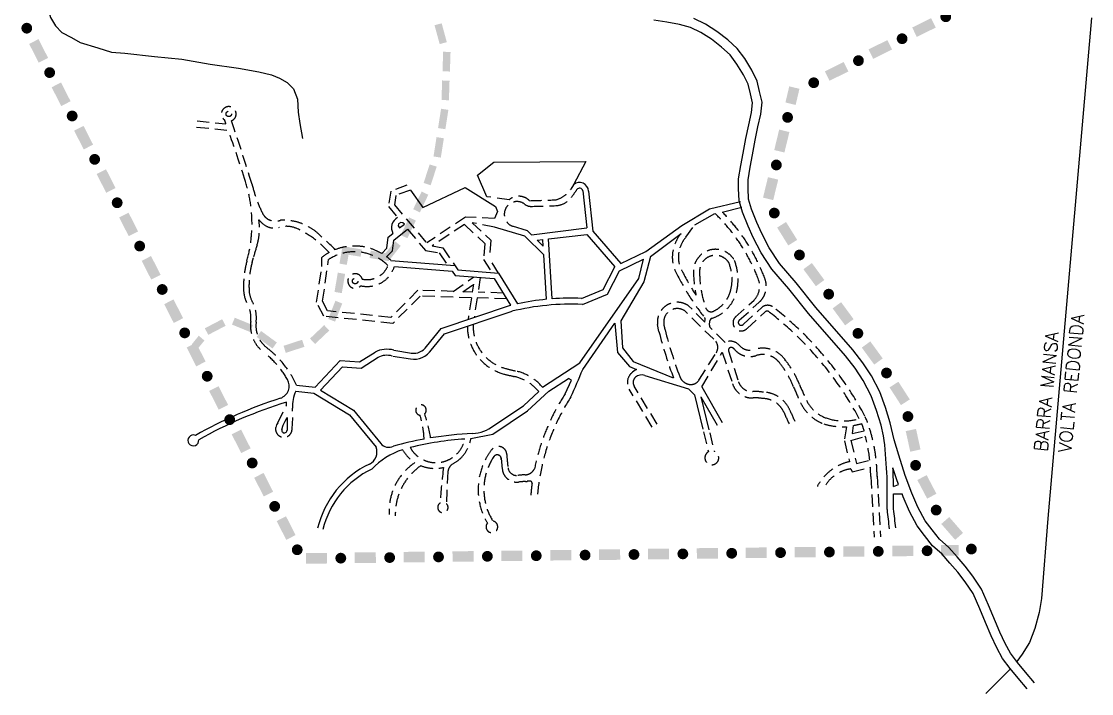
# Model space of a CAD drawing. Extents: x 578289 to 593263, y 7501070 to 7511782.
# Drawn here: x 588311 to 592034, y 7501070 to 7503408 of the extents above; entities that cross this region are included whole.
import ezdxf

# ---------------------------------------------------------------- set-up
doc = ezdxf.new("R2010")
doc.units = 0
doc.header["$LTSCALE"] = 170
doc.header["$MEASUREMENT"] = 0
doc.linetypes.add('HIDDEN', pattern=[0.375, 0.25, -0.125])
for name, color, linetype in [('ESTACAO', 5, 'CONTINUOUS'), ('LIMITE', 5, 'CONTINUOUS'), ('LIMITE-BACIA', 3, 'CONTINUOUS'), ('LIMITE-PROJETO', 1, 'CONTINUOUS'), ('PROJECAO', 7, 'HIDDEN'), ('RIO', 4, 'CONTINUOUS'), ('RODOVIA', 1, 'CONTINUOUS'), ('RUA', 7, 'CONTINUOUS'), ('TEXTO', 5, 'CONTINUOUS')]:
    doc.layers.add(name, color=color, linetype=linetype)
doc.styles.get("Standard").update_dxf_attribs({"font": 'ROMANSBR.SHX'})

# ---------------------------------------------------------------- blocks, each defined once
blk = doc.blocks.new('R')
at = {"layer": 'LIMITE-PROJETO', "const_width": 18.7}
blk.add_lwpolyline([(-75.2, 0.3, 1), (-93.9, 0.4, 1)], format="xyb", close=True, dxfattribs=at)
at = {"layer": 'LIMITE-PROJETO'}
blk.add_solid([(36.9, 17.7), (36.6, -18.8), (-36.4, 18.3), (-36.6, -18.3)], dxfattribs=at)
blk = doc.blocks.new('1')
at = {"layer": 'LIMITE'}
blk.add_lwpolyline([(592033.8, 7503420.8), (591881.4, 7501678.8), (591859.1, 7501400.2), (591851.7, 7501351.9), (591836.8, 7501296.2), (591818.2, 7501247.9), (591792.2, 7501207.1), (591773.5, 7501181.3)], dxfattribs=at)
blk = doc.blocks.new('C')
at = {"layer": 'LIMITE-BACIA'}
blk.add_solid([(-33.9, -12.9), (-34, 12.9), (34.2, -12.6), (34, 13.2)], dxfattribs=at)

msp = doc.modelspace()

# ---------------------------------------------------------------- linework, layer by layer
at = {"layer": 'LIMITE'}
msp.add_lwpolyline([(591751.8, 7501155.5), (591665.9, 7501069.6)], dxfattribs=at)
at = {"layer": 'LIMITE-BACIA'}
for points in [[(589427.8, 7502626.4), (589453.2, 7502622.1), (589417.3, 7502565.3), (589442.7, 7502560.9)], [(588927.6, 7502314.4), (588947.4, 7502297.8), (588903, 7502284.1), (588922.7, 7502267.6)]]:
    msp.add_solid(points, dxfattribs=at)
at = {"layer": 'LIMITE-PROJETO', "const_width": 18.7}
for points in [[(588320, 7503384.1, 1), (588338.7, 7503384.4, 1)], [(591064.9, 7503185.3, 1), (591069.3, 7503203.5, 1)], [(591606.3, 7501572.4, 1), (591625, 7501572.5, 1)]]:
    msp.add_lwpolyline(points, format="xyb", close=True, dxfattribs=at)
at = {"layer": 'LIMITE-PROJETO'}
for points in [[(591004.2, 7503117.2), (590968.7, 7503125.8), (591017.5, 7503173.4), (590982, 7503182)], [(591510.4, 7501549.6), (591510.2, 7501586.1), (591571.7, 7501549.9), (591571.5, 7501586.5)]]:
    msp.add_solid(points, dxfattribs=at)
at = {"layer": 'PROJECAO'}
for p, q in [((588919.9, 7503040.3), (589030.2, 7503029.5)), ((588921.6, 7503061.6), (589022.3, 7503051.7)), ((589596, 7502817.6), (589587.2, 7502764.4)), ((589651.9, 7502837.9), (589596, 7502817.6)), ((589664.1, 7502820.9), (589613.8, 7502802.8)), ((589613.8, 7502802.8), (589608.4, 7502770.2)), ((590007.4, 7502787.4), (589929.4, 7502798.1)), ((589587.2, 7502764.4), (589619.6, 7502726)), ((589608.4, 7502770.2), (589720.6, 7502637.4)), ((589967.5, 7502746.7), (589956, 7502721.9)), ((589855.8, 7502727.2), (589720.6, 7502637.4)), ((589851.6, 7502701.4), (589739.8, 7502627.2)), ((589851.6, 7502701.4), (589923.2, 7502635.1)), ((589956, 7502721.9), (589855.8, 7502727.2)), ((589878.7, 7502707.6), (589944.2, 7502646.8)), ((589956, 7502692.6), (589878.7, 7502707.6)), ((590621.8, 7502656.9), (590653.1, 7502699.8)), ((589653.8, 7502685.4), (589716.6, 7502611.1)), ((589739.8, 7502627.2), (589776.3, 7502620.4)), ((589923.2, 7502635.1), (589918.7, 7502579.2)), ((589944.2, 7502646.8), (589939.2, 7502584.2)), ((589716.6, 7502611.1), (589764.5, 7502602.3)), ((589764.5, 7502602.3), (589792.9, 7502560.7)), ((589776.3, 7502620.4), (589828.6, 7502543.8)), ((589337.8, 7502431.2), (589355.8, 7502555.6)), ((589358.5, 7502434.5), (589379.5, 7502579.6)), ((589918.7, 7502579.2), (589946.9, 7502533.8)), ((589970.7, 7502531.8), (589939.2, 7502584.2)), ((589813.1, 7502468.7), (589885.1, 7502519)), ((589907.1, 7502517.1), (589899.3, 7502465.9)), ((589846.5, 7502467.6), (589883.2, 7502493.3)), ((589883.2, 7502493.3), (589879.1, 7502466.5)), ((589690.3, 7502472.7), (589595.8, 7502378.3)), ((589698.3, 7502452.4), (589603.2, 7502357.5)), ((589813.1, 7502468.7), (589690.3, 7502472.7)), ((589876.1, 7502446.6), (589698.3, 7502452.4)), ((589879.1, 7502466.5), (589846.5, 7502467.6)), ((589876.1, 7502446.6), (589864.4, 7502370.8)), ((589896.2, 7502446), (589885.7, 7502377.9)), ((589998.9, 7502442.6), (589896.2, 7502446)), ((589986.4, 7502463), (589899.3, 7502465.9)), ((590793.9, 7502378.6), (590859.5, 7502438.7)), ((589362.4, 7502382), (589337.8, 7502431.2)), ((589375.3, 7502400.8), (589358.5, 7502434.5)), ((589595.8, 7502378.3), (589375.3, 7502400.8)), ((590719.2, 7502302.3), (590617.6, 7502401.7)), ((590688.6, 7502361.3), (590631.4, 7502418.9)), ((590808.2, 7502368.4), (590877.6, 7502431.2)), ((590823.1, 7502355.1), (590887.4, 7502413.7)), ((589603.2, 7502357.5), (589362.4, 7502382)), ((590688.6, 7502361.3), (590689.3, 7502370.9)), ((590704.1, 7502350.9), (590705.8, 7502366.3)), ((590835, 7502339.5), (590898.3, 7502397.2)), ((590528.5, 7502329.7), (590523.6, 7502353.2)), ((590758.5, 7502290.9), (590707, 7502342.8)), ((590667.8, 7502159.3), (590727.9, 7502255.4)), ((590677.8, 7502137.2), (590748.7, 7502256.8)), ((590748.7, 7502256.8), (590784.7, 7502147.3)), ((590770.3, 7502261.6), (590805.6, 7502154.2)), ((590522.2, 7502007), (590442.4, 7502139.1)), ((590505, 7501996.7), (590425.3, 7502128.8)), ((589202.5, 7502011.9), (589232.4, 7502071.7)), ((591181.2, 7501998), (591173.6, 7501948.6)), ((591204.9, 7502002.4), (591200.7, 7501974.9)), ((590683.9, 7501979.6), (590700.7, 7501910.6)), ((590705.4, 7501976.1), (590720.8, 7501912.3)), ((591195.8, 7501950.4), (591246.6, 7501964.8)), ((591200.7, 7501974.9), (591242.7, 7501984)), ((591173.6, 7501948.6), (591191.8, 7501876.5)), ((591195.8, 7501950.4), (591216.3, 7501869.6)), ((591216.3, 7501869.6), (591262.4, 7501881.6)), ((591196.5, 7501851.5), (591200.9, 7501840.6)), ((591200.9, 7501840.6), (591264.4, 7501857.1)), ((591222.2, 7501846.1), (591222.2, 7501845.9)), ((591265.4, 7501825.3), (591277.4, 7501613.5)), ((591287.3, 7501826.5), (591299.3, 7501614.7))]:
    msp.add_line(p, q, dxfattribs=at)
for centre, radius in [((589032, 7503085.9), 9.44), ((589471.8, 7502504.6), 9.7)]:
    msp.add_circle(centre, radius, dxfattribs=at)
for centre, radius, start, end in [((589032, 7503085.9), 25.6, 290.7269, 235.8236), ((583700.9, 7501140.3), 5654.2, 19.7578, 19.8987), ((583603.4, 7501166.5), 5758.5, 16.90405, 19.21817), ((583700.9, 7501140.3), 5654.2, 17.6042, 19.5186), ((588630.8, 7502704.6), 482.1, 344.4432, 17.6042), ((589587.4, 7502955.7), 488, 193.6016, 206.1426), ((590146.4, 7502876), 91.7, 284.2197, 325.4445), ((590566.4, 7502581.9), 403.1, 143.2951, 147.2789), ((590034.9, 7502736.8), 44.3, 51.6003, 248.9833), ((590041.1, 7502746.8), 52.8, 45.2383, 129.6256), ((590082.8, 7502797.2), 32.8, 231.6003, 271.5526), ((589776.9, 7514081.5), 11301.3, 271.5277, 271.98802), ((590167.2, 7502838.5), 71.4, 271.988, 327.2789), ((589194, 7502762.6), 49.7, 206.1426, 290.8015), ((589776.9, 7514081.5), 11321.3, 271.55257, 271.98802), ((590284, 7502286.1), 631.9, 20.2911, 45.9081), ((590276.5, 7502279.3), 663.3, 20.6366, 44.553), ((588933.5, 7502687.7), 205.5, 343.5997, 8.4388), ((589247.4, 7502810.9), 144.5, 220.0562, 226.3788), ((589190.8, 7502751.5), 62.5, 226.3788, 286.2961), ((589221.7, 7502534.7), 181.7, 48.255, 93.1887), ((589233, 7502607.1), 87.9, 64.6818, 106.2961), ((589123.7, 7502376.1), 343.5, 41.5128, 64.6818), ((588373.6, 7501584.3), 1455.4, 45.0195, 48.255), ((590710, 7502584.5), 135.1, 140.6347, 169.5267), ((589718.7, 7502431.8), 620.4, 161.3961, 166.1959), ((589469.6, 7502442), 184.5, 59.1099, 111.3512), ((590710, 7502584.5), 114.1, 140.6347, 169.5267), ((588630.8, 7502704.6), 501.1, 344.4432, 346.261), ((589469.6, 7502442), 184.5, 118.7294, 128.1639), ((588809.3, 7502567.9), 546.6, 358.7103, 2.0051), ((589469.6, 7502442), 164.5, 44.9716, 123.2221), ((590693.3, 7502587.6), 118.2, 169.5267, 211.3618), ((590693.3, 7502587.6), 97.2, 169.5267, 211.3618), ((590725.2, 7502538.8), 76.2, 32.7817, 182.9535), ((590725.2, 7502538.8), 55.2, 32.7817, 182.9535), ((589409.2, 7502487.9), 325.8, 164.4432, 183.0647), ((589409.2, 7502487.9), 306.8, 164.4432, 183.0647), ((589514, 7502584.2), 98.4, 256.7842, 343.114), ((589513.5, 7502588), 78.4, 257.3749, 337.7003), ((590625.2, 7502509.9), 157.8, 347.5506, 21.8713), ((590625.2, 7502509.9), 178.8, 347.5506, 21.8713), ((589471.8, 7502504.6), 25.5, 15.7975, 320.6234), ((591357.1, 7502910.6), 855.9, 206.6894, 218.4888), ((591357.1, 7502910.6), 834.9, 206.6894, 213.0648), ((591043.5, 7502536.3), 394.5, 180.0497, 191.8824), ((591043.5, 7502536.3), 373.5, 180.0497, 199.6948), ((590827, 7502486.6), 75, 312.3546, 20.6366), ((590671.1, 7502499.8), 110.7, 295.0925, 347.5506), ((590809.8, 7502487), 69.3, 315.7803, 15.2995), ((589190.5, 7502476.2), 106.9, 183.0647, 208.8462), ((589190.5, 7502476.2), 87.9, 183.0647, 208.8462), ((590671.1, 7502499.8), 131.7, 288.3635, 347.5506), ((589010.1, 7502376.8), 99.1, 352.5939, 28.8462), ((589010.1, 7502376.8), 118.1, 352.5939, 28.8462), ((590592.4, 7502361.6), 69.3, 55.7902, 186.9758), ((590592.4, 7502361.6), 47.3, 57.9321, 186.9758), ((590709.9, 7502416.9), 19.2, 199.6948, 295.0925), ((590907.2, 7502387.3), 33, 59.7524, 126.9083), ((590905.1, 7502389.8), 10, 52.3293, 132.3546), ((590198.1, 7501477.6), 1186.1, 27.9913, 52.2789), ((589222.8, 7502349.2), 115.3, 172.5939, 232.5476), ((589222.8, 7502349.2), 96.3, 172.5939, 232.5476), ((590679.4, 7502371.7), 10, 355.708, 38.4888), ((590715.8, 7502365.3), 10, 108.3635, 173.7925), ((590814.7, 7502359.4), 28.4, 126.9618, 315.3838), ((590814.7, 7502360.7), 10.1, 130.365, 325.8956), ((590202.1, 7501479.4), 1160.2, 28.0993, 52.3293), ((590033.9, 7502347.1), 171.8, 179.7567, 254.994), ((590033.9, 7502347.1), 151.8, 177.1866, 254.994), ((591995.3, 7502701.9), 1513.3, 194.2397, 200.7965), ((590668.1, 7502370.8), 123.6, 186.9758, 196.817), ((591995.3, 7502701.9), 1491.3, 194.2397, 200.7965), ((590714.1, 7502349.8), 10, 173.7925, 224.7892), ((590698, 7502274.1), 35.3, 327.9775, 53.1146), ((590777.1, 7502254.4), 41, 39.5198, 117.0949), ((588954.6, 7501999.1), 325.6, 30.1412, 52.5476), ((588954.6, 7501999.1), 344.6, 24.5644, 52.5476), ((590780.1, 7502263.7), 10, 60.5592, 204.2134), ((590774.2, 7502253.2), 22.1, 35.8389, 60.5592), ((590845, 7502311.8), 69.9, 220.8056, 288.2915), ((590845, 7502311.8), 47.9, 220.8056, 288.2915), ((590889.9, 7502176.1), 95, 35.5641, 108.2915), ((590889.9, 7502176.1), 73, 35.5641, 108.2915), ((590688.3, 7502011.1), 333.3, 22.1536, 38.3022), ((590688.3, 7502011.1), 355.3, 22.1536, 38.3022), ((590187.7, 7502920.9), 765.8, 254.994, 257.7694), ((590187.7, 7502920.9), 745.8, 254.994, 257.7694), ((589993.5, 7502025.1), 170.7, 40.1435, 77.7694), ((590463.6, 7502151.9), 44.7, 133.2394, 211.1197), ((589993.5, 7502025.1), 150.7, 39.2288, 77.7694), ((590463.6, 7502151.9), 24.7, 133.2394, 211.1197), ((590641.6, 7502187.8), 43.3, 200.7965, 253.8228), ((590639.4, 7502180), 35.2, 253.8228, 324.0031), ((590852.7, 7502169.7), 71.6, 198.1824, 273.2794), ((590852.7, 7502169.7), 49.6, 198.1824, 273.2794), ((592000.4, 7502545.4), 1061.4, 202.1536, 205.3735), ((590837.5, 7501700.9), 757, 147.074, 168.511), ((590840.7, 7501700.9), 737, 147.074, 176.352), ((590864, 7501972.1), 148.3, 78.8354, 93.2794), ((590889.3, 7502014.9), 103.1, 23.2278, 90.5844), ((592000.4, 7502545.4), 1083.4, 202.1536, 205.3735), ((589700.8, 7502055.6), 18.4, 315.8346, 260.2556), ((590864, 7501972.1), 126.3, 78.8354, 93.2794), ((590889.3, 7502014.9), 81.1, 23.2278, 90.5844), ((591150.9, 7502142.5), 143.2, 205.3735, 250.3892), ((591150.9, 7502142.5), 121.2, 205.3735, 250.3892), ((588816.9, 7502034.2), 437.7, 353.9522, 3.7079), ((589391, 7501943.2), 320.8, 2.0998, 17.0799), ((588831.8, 7501784), 919.4, 10.9743, 16.3492), ((592092.9, 7502531.4), 1228.6, 203.2278, 205.6888), ((592092.9, 7502531.4), 1206.6, 203.2278, 205.6888), ((591171.7, 7502206.3), 188.3, 250.9388, 286.626), ((590746, 7501825.7), 541.4, 359.9523, 22.4398), ((589223.5, 7501989.8), 28.7, 168.0021, 356.7516), ((591169.8, 7502229.8), 232.1, 253.2284, 272.8192), ((591154.5, 7502308.4), 310.1, 279.3647, 284.9203), ((590741.6, 7501827.9), 524.8, 17.3078, 20.1555), ((589749.7, 7501978.3), 106.7, 314.5105, 347.4504), ((589749.7, 7501978.3), 126.7, 314.5105, 350.0539), ((590740.5, 7501825.7), 524.8, 6.1127, 15.3698), ((589749.4, 7501983.5), 130.6, 210.1769, 237.7982), ((589752.8, 7501975.2), 102.3, 209.0743, 314.5105), ((590127.1, 7501779.4), 227.5, 142.4432, 210.7908), ((589970, 7501900.2), 29.3, 2.8705, 142.4432), ((589749.4, 7501983.5), 130.6, 297.3357, 313.002), ((590127.1, 7501779.4), 207.5, 146.4979, 211.8514), ((589965.9, 7501885.8), 14.3, 354.3643, 145.2923), ((590550.6, 7501926.1), 572, 183.7009, 187.7656), ((590550.6, 7501929.3), 552, 182.8705, 187.7656), ((590712.6, 7501889.7), 24.1, 119.7096, 69.9479), ((589792, 7501704.7), 202.2, 123.7055, 183.429), ((589816.9, 7501693.1), 205.5, 124.5358, 181.5033), ((589749.4, 7501983.5), 130.6, 247.9608, 283.2602), ((591191.5, 7501660.3), 1425.7, 172.0968, 177.0892), ((591258.8, 7501723.9), 1469, 175.3691, 179.7609), ((589833.2, 7501836.4), 39.2, 127.447, 170.9986), ((590033.9, 7501855.6), 50.5, 187.7656, 276.7778), ((590033.9, 7501858.9), 30.5, 187.7656, 276.7778), ((590061.9, 7501868.3), 37.6, 272.7432, 333.7488), ((591228.8, 7501712.3), 168.3, 102.5668, 152.3721), ((591214.5, 7501726.4), 126.3, 98.1624, 155.7465), ((590740.5, 7501825.7), 524.8, 359.9514, 3.4249), ((590081.6, 7501457.5), 373.7, 92.7432, 96.7778), ((590081.6, 7501454.2), 353.7, 92.7432, 96.7778), ((590061.9, 7501865), 57.6, 272.7432, 279.5015), ((590076.9, 7501766.7), 41.9, 83.1837, 99.8189), ((590081.1, 7501802.2), 6.11, 347.6213, 83.1837), ((590837.5, 7501700.9), 757, 172.3308, 176.352), ((589776.9, 7501717.2), 18.1, 120.8692, 45.0962), ((589947.4, 7501649.8), 20.4, 139.8942, 79.9876)]:
    msp.add_arc(centre, radius, start, end, dxfattribs=at)
at = {"layer": 'RIO'}
msp.add_lwpolyline([(588395.8, 7503477.9), (588412.1, 7503421.4), (588429.4, 7503392.9), (588451.8, 7503369.5), (588485.4, 7503351.7), (588514.8, 7503334.4), (588576.4, 7503316.1), (588624.1, 7503300.4), (588670.9, 7503297.4), (588773.1, 7503285.7), (588869.2, 7503276.6), (588967.3, 7503258.9), (589065.4, 7503245.2), (589136.6, 7503232.6), (589180.8, 7503221.4), (589208.2, 7503210.7), (589235.7, 7503195.5), (589257.6, 7503173.6), (589270.8, 7503137.4), (589272.9, 7503092.1), (589279.5, 7503052.9), (589288.1, 7503000.5)], dxfattribs=at)
at = {"layer": 'RODOVIA'}
for points in [[(591310.4, 7501966.4), (591301.7, 7502003.4), (591286, 7502054.3), (591266.4, 7502105.3), (591239, 7502158.2), (591211.5, 7502201.3), (591178.2, 7502244.4), (591048.7, 7502391.4), (590980.1, 7502477.7), (590921.3, 7502546.2), (590884, 7502603.1), (590856.5, 7502656), (590838.9, 7502695.2), (590819.3, 7502744.2), (590807.5, 7502783.4), (590805.6, 7502826.5), (590805.6, 7502859.8), (590813.4, 7502906.9), (590821.2, 7502950), (590831.1, 7503000.9), (590840.9, 7503048), (590850.7, 7503091.1), (590854.6, 7503124.4), (590846.7, 7503155.8), (590838.9, 7503189.1), (590823.2, 7503222.4), (590799.7, 7503259.6), (590776.1, 7503291), (590746.7, 7503318.4), (590711.4, 7503345.9), (590674.2, 7503369.4), (590638.9, 7503387), (590599.6, 7503396.8), (590556.5, 7503404.7), (590511.4, 7503412.5)], [(591834.9, 7501107.4), (591803.6, 7501144.5), (591776.6, 7501177.4), (591751.2, 7501210), (591733.3, 7501244), (591714.3, 7501283.8), (591675.2, 7501377.5), (591650.4, 7501433.4), (591620.8, 7501477.7), (591594, 7501512.8), (591565.8, 7501544.9), (591537, 7501577.9), (591504.3, 7501606.7), (591478.9, 7501639.4), (591455, 7501670.5), (591429.6, 7501717.8), (591408.9, 7501766.7), (591385.8, 7501828.1), (591362.7, 7501899.3), (591347.4, 7501952.9), (591333.6, 7502012), (591317.2, 7502065.1), (591296.6, 7502118.9), (591267.6, 7502174.7), (591238.5, 7502220.3), (591203.6, 7502265.4), (591074, 7502412.6), (591005.5, 7502498.7), (590947.7, 7502566.1), (590912.5, 7502619.8), (590886.3, 7502670.4), (590869.3, 7502708.1), (590850.5, 7502755.1), (590840.3, 7502789), (590838.6, 7502827.3), (590838.6, 7502857.1), (590845.9, 7502901.2), (590853.7, 7502943.9), (590863.4, 7502994.4), (590873.1, 7503040.9), (590883.2, 7503085.5), (590888.1, 7503126.5), (590878.8, 7503163.5), (590870.2, 7503200), (590852.2, 7503238.3), (590826.9, 7503278.4), (590800.8, 7503313.1), (590768.1, 7503343.6), (590730.4, 7503372.9), (590690.4, 7503398.2), (590650.4, 7503418.2)], [(591362.1, 7501797.5), (591354.7, 7501817.2), (591342.5, 7501854.6)], [(591809.7, 7501086.2), (591778.3, 7501123.4), (591750.8, 7501156.7), (591723.4, 7501192), (591703.8, 7501229.2), (591684.1, 7501270.4), (591664.5, 7501317.4), (591644.9, 7501364.5), (591621.4, 7501417.4), (591593.9, 7501458.5), (591568.4, 7501491.9), (591541, 7501523.2), (591513.5, 7501554.6), (591480.2, 7501584), (591452.7, 7501619.2), (591427.2, 7501652.6), (591399.8, 7501703.5), (591378.2, 7501754.5), (591374.6, 7501764.1)]]:
    msp.add_lwpolyline(points, dxfattribs=at)
at = {"layer": 'RUA', "linetype": 'CONTINUOUS'}
for p, q in [((589954.2, 7502918.6), (590274.3, 7502920.3)), ((590274.3, 7502920.3), (590231.7, 7502839.7)), ((589897.5, 7502873.4), (589954.2, 7502918.6)), ((589929.4, 7502798.1), (589897.5, 7502873.4)), ((589664.1, 7502820.9), (589707.7, 7502760)), ((589707.7, 7502760), (589854.9, 7502830)), ((589854.9, 7502830), (589960.4, 7502764.4)), ((590231.7, 7502839.7), (590222, 7502824)), ((590263.6, 7502818.5), (590277.7, 7502689.3)), ((590283.9, 7502817.5), (590299.1, 7502677.8)), ((590704.4, 7502755.4), (590812.6, 7502781.6)), ((589960.4, 7502764.4), (589967.5, 7502746.7)), ((590607.7, 7502698.1), (590704.4, 7502755.4)), ((590653.1, 7502699.8), (590723.6, 7502740)), ((590749.1, 7502744.6), (590817.5, 7502761.2)), ((589622.6, 7502703.3), (589620.8, 7502697.1)), ((589620.8, 7502697.1), (589626.2, 7502690)), ((589630.6, 7502708.6), (589622.6, 7502703.3)), ((589626.2, 7502690), (589643.9, 7502702.4)), ((589637.7, 7502707.7), (589630.6, 7502708.6)), ((589643.9, 7502702.4), (589637.7, 7502707.7)), ((590483.2, 7502608), (590607.7, 7502698.1)), ((589586.9, 7502657), (589603.2, 7502670.2)), ((589605.8, 7502646.6), (589653.8, 7502685.4)), ((590061.5, 7502660.7), (589956, 7502692.6)), ((590070.9, 7502679.7), (590019, 7502695.4)), ((590127.6, 7502595.3), (590061.5, 7502660.7)), ((590085.4, 7502665.4), (590070.9, 7502679.7)), ((590085.4, 7502665.4), (590277.7, 7502689.3)), ((590144.1, 7502651.9), (590277.8, 7502666.9)), ((590277.8, 7502666.9), (590375.1, 7502554.4)), ((590299.1, 7502677.8), (590395.8, 7502566)), ((590499.2, 7502590.3), (590605.4, 7502670.1)), ((589582.3, 7502619.2), (589586.9, 7502657)), ((589601.3, 7502610.2), (589605.8, 7502646.6)), ((590104.4, 7502647.4), (590124.2, 7502649.6)), ((590125.6, 7502626.3), (590104.4, 7502647.4)), ((590125.6, 7502626.3), (590124.2, 7502649.6)), ((590157.2, 7502442.8), (590144.1, 7502651.9)), ((589564.3, 7502600.3), (589582.3, 7502619.2)), ((589581.1, 7502589), (589601.3, 7502610.2)), ((590137.3, 7502441.1), (590127.6, 7502595.3)), ((590395.8, 7502566), (590483.2, 7502608)), ((590499.2, 7502590.3), (590476.6, 7502501.6)), ((589595.7, 7502576.7), (589818.5, 7502558.6)), ((589608.2, 7502555.6), (589809.7, 7502539.2)), ((590334.1, 7502475.4), (590375.1, 7502554.4)), ((590391.7, 7502540.7), (590475.4, 7502581)), ((590458.6, 7502513), (590475.4, 7502581)), ((589809.7, 7502539.2), (589819.5, 7502524.5)), ((589819.5, 7502524.5), (589955.6, 7502513)), ((589828.6, 7502543.8), (589970.7, 7502531.8)), ((589955.6, 7502513), (590012.7, 7502420.2)), ((589970.7, 7502531.8), (590036.2, 7502425.5)), ((590253.8, 7502219.9), (590458.6, 7502513)), ((590349.2, 7502458.9), (590391.7, 7502540.7)), ((590258.7, 7502444.3), (590334.1, 7502475.4)), ((590476.6, 7502501.6), (590396.3, 7502365.7)), ((590262.4, 7502423.1), (590349.2, 7502458.9)), ((589770.4, 7502339.5), (590012.7, 7502420.2)), ((589782.8, 7502321.5), (590017.9, 7502399.8)), ((590396.3, 7502365.7), (590401.3, 7502272.3)), ((589719.6, 7502277.2), (589770.4, 7502339.5)), ((589882.1, 7502354.5), (589881.8, 7502352.6)), ((590263.6, 7502197.3), (590375.7, 7502357.8)), ((590375.7, 7502357.8), (590383.9, 7502256.3)), ((589735.9, 7502263.9), (589782.8, 7502321.5)), ((589486.9, 7502223.2), (589541, 7502257.6)), ((589606.5, 7502264.1), (589667.2, 7502254.3)), ((590383.9, 7502256.3), (590425.9, 7502207.5)), ((590401.3, 7502272.3), (590439, 7502224.8)), ((589332.1, 7502135.8), (589419.7, 7502228.1)), ((589419.7, 7502228.1), (589486.9, 7502223.2)), ((589492.3, 7502201.7), (589552.2, 7502239.9)), ((589603.2, 7502243.4), (589663.8, 7502233.6)), ((590124, 7502135.2), (590253.8, 7502219.9)), ((590439, 7502224.8), (590578.2, 7502167.5)), ((589351.3, 7502125.5), (589428.1, 7502206.4)), ((589428.1, 7502206.4), (589492.3, 7502201.7)), ((590425.9, 7502207.5), (590450.8, 7502197.3)), ((590479.9, 7502175.7), (590631.8, 7502129.9)), ((589268, 7502142.4), (589332.1, 7502135.8)), ((590145.1, 7502121.5), (590213.5, 7502166.2)), ((590202, 7502112.3), (590224.3, 7502160.4)), ((590224.3, 7502160.4), (590213.5, 7502166.2)), ((589265.3, 7502121.5), (589328, 7502115.1)), ((589328, 7502115.1), (589452.5, 7502039.8)), ((589351.3, 7502125.5), (589466.5, 7502055.9)), ((590057.1, 7502070.9), (590110.3, 7502120.5)), ((590071.5, 7502052.8), (590145.1, 7502121.5)), ((590631.8, 7502129.9), (590652.5, 7502109.1)), ((590652.5, 7502109.1), (590681.5, 7501989.5)), ((590674.8, 7502102), (590731.2, 7502003.2)), ((590674.8, 7502102), (590702.7, 7501987)), ((590677.8, 7502137.2), (590748.5, 7502013.1)), ((589232.4, 7502071.7), (589232.9, 7502083.9)), ((589953.9, 7502002.1), (590057.1, 7502070.9)), ((589227.8, 7502017), (589235.4, 7502029.6)), ((589235.4, 7502029.6), (589234.9, 7501985.6)), ((589452.5, 7502039.8), (589544.3, 7501926.8)), ((589466.5, 7502055.9), (589560.6, 7501940)), ((589950.6, 7501972.3), (590071.5, 7502052.8)), ((589216.7, 7501988.1), (589221.2, 7502002.8)), ((589221.2, 7502002.8), (589227.8, 7502017)), ((589874.5, 7501956.4), (589950.6, 7501972.3)), ((591344.8, 7501790.5), (591362.1, 7501797.5)), ((591345.1, 7501764.1), (591374.6, 7501764.1))]:
    msp.add_line(p, q, dxfattribs=at)
for centre, radius, start, end in [((590252.4, 7502816), 31.5, 2.622, 131.1958), ((590252.4, 7502816), 11.5, 12.1911, 143.2951), ((589639.1, 7502690), 41, 118.3782, 208.8516), ((589469.6, 7502442), 184.5, 46.8992, 52.8104), ((590220.5, 7501570.7), 874.4, 95.4587, 102.1633), ((590220.5, 7501570.7), 874.4, 87.4955, 94.148), ((590220.5, 7501570.7), 874.4, 103.7396, 103.8431), ((590220.5, 7501570.7), 853.4, 87.1856, 103.8431), ((589582.2, 7502176.1), 91.3, 74.5592, 116.8544), ((589675.6, 7502306.4), 73.8, 260.795, 326.4358), ((589675.6, 7502306.4), 52.8, 260.795, 326.4358), ((589582.2, 7502176.1), 70.3, 74.5592, 116.8544), ((587394.4, 7503382.6), 3104.4, 335.6264, 337.5535), ((590490.6, 7502123.1), 84.2, 118.2649, 133.2394), ((590468.1, 7502145.3), 32.7, 68.8039, 131.094), ((589197.1, 7502139.9), 45.2, 288.7216, 30.1412), ((589370.6, 7502070.1), 117.2, 153.9898, 183.7079), ((589706.3, 7500563.7), 1611.2, 107.8789, 119.3654), ((589706.3, 7500563.7), 1592.2, 107.2946, 119.276), ((589238.3, 7501986.6), 43.8, 144.7111, 168.0021), ((589874.7, 7502100.5), 126.3, 272.5057, 308.86), ((588908.8, 7501950.4), 18.9, 67.2349, 6.3999), ((589225.6, 7501985.7), 9.28, 164.8549, 359.341), ((589933.1, 7500765.9), 1209.5, 100.5479, 105.7427), ((589925.5, 7500869.7), 1087.8, 93.7772, 103.9412), ((589933.1, 7500765.9), 1209.5, 92.5057, 99.4546), ((589696.4, 7501763.5), 1626.7, 358.1011, 7.1669), ((589501.2, 7501909.6), 46.4, 295.7304, 21.7429), ((589722.7, 7501661.8), 270.2, 108.608, 135.6246), ((589589, 7501962.9), 36.5, 218.8095, 295.8544), ((589666.9, 7501565.7), 335.4, 115.7304, 166.2988), ((589666.9, 7501565.7), 316.4, 115.7304, 166.2988), ((589696.4, 7501763.5), 1648.7, 0.9397, 3.1677), ((589696.4, 7501763.5), 1648.7, 358.1011, 0.0237), ((593721.9, 7501951.4), 2411.9, 185.7544, 187.3468), ((593721.9, 7501951.4), 2389.9, 185.7544, 187.3468)]:
    msp.add_arc(centre, radius, start, end, dxfattribs=at)

# ---------------------------------------------------------------- block references
at = {"layer": 'ESTACAO'}
msp.add_blockref('1', (0, 0), dxfattribs=at)
at = {"layer": 'LIMITE-PROJETO'}
for name, p, rotation in [('R', (591450.8, 7503386.3), 206.6715016179918), ('C', (589769.1, 7503365.1), 284.9962623391939), ('R', (591298.9, 7503310), 206.6715016179918), ('R', (588370.3, 7503305), 117.4208187311719), ('C', (589789.5, 7503267.9), 267.9585658210638), ('R', (591147, 7503233.7), 206.6715016179918), ('R', (588448.6, 7503154.1), 117.4208187311719), ('C', (589786, 7503168), 267.9585658210638), ('C', (589778, 7503068.5), 260.8751551397821), ('R', (590956.4, 7502991.7), 256.7488235741823), ('R', (588526.9, 7503003.2), 117.4208187311719), ('C', (589762.2, 7502969.8), 260.8751551397821), ('R', (590917.4, 7502826.2), 256.7488235741823), ('R', (588605.2, 7502852.3), 117.4208187311719), ('C', (589732.6, 7502874.3), 251.7791428238466), ('C', (589699.9, 7502779.9), 244.2588842646766), ('R', (588683.5, 7502701.4), 117.4208187311719), ('R', (590974.9, 7502669.5), 302.3652575259479), ('C', (589656.5, 7502689.9), 244.2588842646766), ('C', (589459.3, 7502607.6), 170.6252857494847), ('C', (589599.1, 7502608.6), 231.419471494311), ('R', (588761.8, 7502550.5), 117.4208187311719), ('C', (589557.5, 7502592.3), 170.6252857494847), ('R', (591067.8, 7502527.3), 306.7443399254399), ('C', (589418.2, 7502498.3), 259.9958700503723), ('R', (591169.5, 7502391.1), 306.7443399254399), ('R', (588840.1, 7502399.6), 117.4208187311719), ('C', (589402.3, 7502399.9), 248.0064549614107), ('C', (588984.9, 7502344.8), 207.2429725339147), ('C', (589079.7, 7502352.4), 157.5578785848149), ('C', (589164.4, 7502300.6), 143.652636958011), ('C', (589348.1, 7502318.7), 223.1455963239565), ('R', (591270.9, 7502254.6), 306.5774793045425), ('R', (588918.4, 7502248.7), 117.4208187311719), ('C', (589258.9, 7502277.8), 197.7846277379435), ('R', (591366.3, 7502114), 303.2551289685708), ('R', (588996.6, 7502097.8), 117.4208187311719), ('R', (591413.2, 7501950.9), 282.7968801319242), ('R', (589074.9, 7501946.9), 117.4208187311719), ('R', (591461, 7501788.9), 298.0973269205176), ('R', (589153.2, 7501796), 117.4208187311719), ('R', (591548.9, 7501644.4), 311.504514095965), ('R', (589231.5, 7501645.1), 117.4208187311719), ('R', (591037.1, 7501561.3), 180.7198940897298), ('R', (591207.1, 7501563.5), 180.7198940897298), ('R', (591377.1, 7501565.6), 180.7198940897298), ('R', (589337.3, 7501540), 180.7198940897298), ('R', (589507.2, 7501542.1), 180.7198940897298), ('R', (589677.2, 7501544.3), 180.7198940897298), ('R', (589847.2, 7501546.4), 180.7198940897298), ('R', (590017.2, 7501548.5), 180.7198940897298), ('R', (590187.2, 7501550.7), 180.7198940897298), ('R', (590357.2, 7501552.8), 180.7198940897298), ('R', (590527.2, 7501554.9), 180.7198940897298), ('R', (590697.2, 7501557.1), 180.7198940897298), ('R', (590867.1, 7501559.2), 180.7198940897298)]:
    msp.add_blockref(name, p, dxfattribs=dict(at, rotation=rotation))

# ---------------------------------------------------------------- texts
at = {"layer": 'TEXTO'}
for s, p in [('VOLTA REDONDA', (591962.3, 7501906.1)), ('BARRA MANSA', (591879.1, 7501910.1))]:
    msp.add_text(s, height=45, rotation=84.5041, dxfattribs=at).set_placement(p)

doc.saveas('drawing.dxf')
